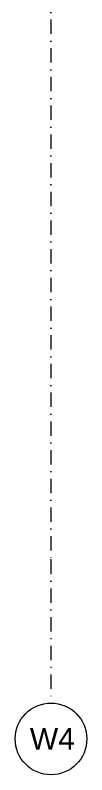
# Model space of a CAD drawing. Header units: millimetres. Extents: x 32522367 to 32638135, y 41424826 to 41540167.
# Drawn here: x 32563679 to 32564179, y 41460867 to 41466163 of the extents above; entities that cross this region are included whole.
import ezdxf
from ezdxf.enums import TextEntityAlignment as Align

# ---------------------------------------------------------------- set-up
doc = ezdxf.new("R2010")
doc.units = ezdxf.units.MM
doc.linetypes.add('Raster', pattern=[0.2, 0.1, -0.05, 0, -0.05])
doc.layers.add('000 Achsraster Haupt', color=251, linetype='Continuous')
doc.layers.add('000 Achsraster Haupt_Stift_Nr__1', color=251, linetype='Continuous', lineweight=13)
doc.styles.add('ERSTELLTER_STIL_1', font='arial.ttf')

# ---------------------------------------------------------------- blocks, each defined once
blk = doc.blocks.new('Standard-Rastermarker')
at = {"layer": '000 Achsraster Haupt_Stift_Nr__1', "color": 7, "linetype": 'Raster', "lineweight": 13}
for p, q in [((1, 0), (73, 0)), ((73, 0), (74, 0))]:
    blk.add_line(p, q, dxfattribs=at)
at = {"layer": '000 Achsraster Haupt_Stift_Nr__1', "color": 7, "linetype": 'Continuous', "lineweight": 13}
blk.add_circle((74.25, 0), 0.25, dxfattribs=at)
at = {"layer": '000 Achsraster Haupt_Stift_Nr__1', "color": 7, "linetype": 'Raster', "lineweight": 13}
blk.add_point((73, 0), dxfattribs=at)
blk.add_point((73, 0), dxfattribs=at)
at = {"layer": '000 Achsraster Haupt_Stift_Nr__1', "color": 7, "lineweight": 13, "style": 'ERSTELLTER_STIL_1'}
for tag, p in [('AC_MarkerText_1_0', (-0.3593, -0.0343)), ('AC_MarkerText_1_1', (74.1407, -0.0343))]:
    blk.add_attdef(tag, text='', height=0.15, rotation=90, dxfattribs=at).set_placement(p, align=Align.TOP_CENTER)

msp = doc.modelspace()

# ---------------------------------------------------------------- block references
at = {"layer": '000 Achsraster Haupt', "color": 7, "linetype": 'Continuous', "lineweight": 18}
ref = msp.add_blockref('Standard-Rastermarker', (32563928.391, 41535366.62), dxfattribs=dict(at, xscale=1000, yscale=1000, zscale=1000, rotation=270.0002954042531))
ref.add_attrib('AC_MarkerText_1_1', 'W4', dxfattribs={"layer": '000 Achsraster Haupt_Stift_Nr__1', "color": 7, "lineweight": 13, "height": 150, "rotation": 0.000295, "style": 'ERSTELLTER_STIL_1'}).set_placement((32563938.431, 41461193.047), align=Align.TOP_CENTER)

doc.saveas('drawing.dxf')
